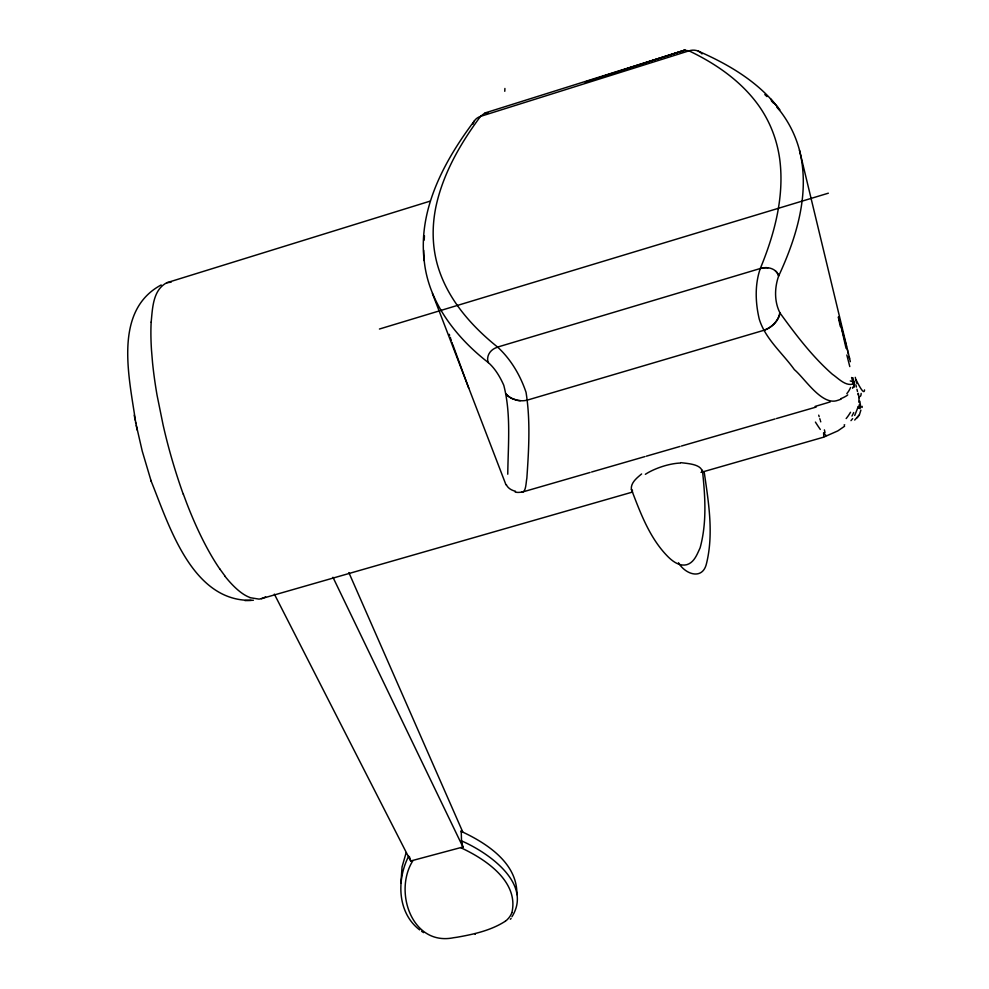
<?xml version="1.0" encoding="UTF-8"?>
<svg xmlns="http://www.w3.org/2000/svg" width="989" height="989" viewBox="0 0 989 989"><rect width="100%" height="100%" fill="white"/><g stroke="black" fill="none" stroke-linecap="round" stroke-linejoin="round"><path stroke-width="1.48" d="M461.801 842.912A7.825 1.595 75.6 0 0 463.075 846.967L410.818 860.962A7.158 4.648 -27.2 0 0 412.92 860.653C393.325 891.398 411.906 946.436 453.753 937.696A87.353 62.888 -2.2 0 0 457.252 937.201C473.818 934.271 490.89 930.501 505.206 921.303M858.996 397.677L858.267 393.288M424.207 240.104L424.429 235.716M151.169 322.13C152.541 308.271 152.838 290.061 166.733 282.755L430.079 201.15M838.437 316.987L839.822 321.623M516.851 894.612C517.692 863.162 486.539 843.061 461.245 831.39L461.517 840.885A3.029 0.618 75.6 0 0 461.64 841.948L461.826 842.912M507.765 474.213C508.099 444.803 511.189 413.909 503.772 385.253C500.051 376.908 495.266 368.724 488.356 362.604C453.506 335.642 423.762 296.168 423.7 250.341M859.095 398.06L858.773 402.177M860.887 410.138L859.392 414.861L854.694 420.041M776.946 107.306L780.704 111.72A611.771 258.599 -23.5 0 1 799.483 150.217C810.238 192.966 796.677 237.249 778.652 276.018C774.449 287.787 774.189 301.979 780.136 313.192C778.331 321.178 771.692 327.73 764.015 330.264L527.496 400.063A18.408 15.428 -26.5 0 1 520.338 400.681A24.601 20.584 -26.4 0 1 515.813 399.952A24.688 20.571 -26 0 0 520.362 400.669M858.032 406.566L857.871 407.27M857.648 408.123L854.706 415.479M853.903 386.452L854.298 384.709A2.497 0.668 -81.6 0 0 854.36 383.559L854.323 383.027M854.113 382.298L852.852 377.662M854.137 382.211L854.15 382.187A5.699 1.397 -82.4 0 1 854.348 382.978M406.12 852.802L402.053 866.92L400.916 882.954M511.906 912.624C519.138 881.409 485.08 858.934 460.973 847.808A7.158 4.685 -25.9 0 0 463.075 846.992M823.825 436.841L823.59 432.749A180.047 8.073 67.4 0 0 826.421 435.469M841.12 399.062L840.18 399.482A49.734 40.673 65.6 0 1 837.646 400.372C821.933 406.207 804.737 378.231 794.39 369.676C782.62 353.16 765.301 339.004 759.243 319.076C755.361 302.609 754.706 284.671 760.294 268.514C774.449 234.232 784.524 196.873 779.777 159.538A691.373 286.464 -24.5 0 0 759.329 106.478C741.849 81.58 716.172 63.815 689.012 50.847L684.413 50.241L585.154 82.099L685.229 50.068L484.969 112.969L480.506 116.393C460.478 143.43 443.109 173.347 435.964 206.54A689.11 282.038 -12.6 0 0 437.274 264.224C446.707 298.048 470.702 325.517 497.603 347.077C510.843 359.23 520.338 375.363 526.037 392.324C530.561 420.523 528.806 449.748 526.853 478.182C525.95 482.212 526.16 492.559 521.759 492.188M408.717 856.128C396.552 879.58 397.232 912.748 419.645 929.883M702.227 471.246C700.657 464.076 687.491 463.569 680.828 462.654M474.436 120.819C444.407 160.675 418.124 209.062 424.157 260.639M852.654 418.644L850.985 420.634M857.129 417.815L859.392 414.861M511.931 916.766C532.997 883.375 487.812 852.246 461.517 840.885M682.126 51.824L684.153 50.328M510.373 919.226L511.115 918.509M847.746 394.895L846.905 395.575A45.766 37.137 45.8 0 1 840.885 398.641M641.614 473.954C637.04 477.798 630.71 482.644 631.341 489.234C640.464 513.081 649.798 538.498 668.168 556.894C672.965 561.616 679.666 566.524 686.823 564.694C694.352 562.395 697.06 554.31 700.101 547.881C707.024 522.6 705.182 496.021 702.425 470.282M844.594 426.234L837.831 430.895L823.503 437.212L701.003 472.396M852.802 384.078C845.236 386.229 838.165 378.157 832.404 374.275C812.216 356.497 795.885 334.863 780.136 313.192M161.182 284.956C112.103 311.263 129.769 379.43 135.827 423.44M844.693 424.813L844.062 425.01M480.506 116.393L689.012 50.847A13.426 12.56 -35.3 0 1 698.358 51.156C728.51 64.347 758.031 81.63 778.43 108.073M379.43 329.028L828.349 193.189M497.603 347.077L760.294 268.514A17.382 15.218 -22.5 0 1 768.033 267.796A15.762 13.809 -22.6 0 1 772.001 268.823A14.341 12.56 -22.7 0 1 775.277 270.776L775.401 270.887A13.005 11.398 -22.8 0 1 778.664 276.018A12.981 11.373 -22.8 0 0 775.388 270.887M522.909 491.892L590.124 472.445M591.583 472.025L644.902 456.597M646.299 456.201L680.012 446.447M681.421 446.039L775.092 418.94M776.476 418.545L816.16 407.06M261.417 598.654L632.626 492.028M166.733 282.755L171.122 282.174M485.29 112.87L487.997 112.709M859.948 408.692L860.739 407.072L859.849 401.2M150.921 480.394L151.206 481.284C169.23 525.839 192.496 603.451 253.407 600.261M244.963 600.595L251.119 600.36M249.97 597.665L258.933 599.099A203.363 54.815 71.8 0 0 265.584 596.8M632.503 490.507L631.415 489.419M421.611 931.317L423.638 932.627M764.806 94.548L766.982 96.601M678.466 562.729C685.426 574.572 702.87 580.481 706.579 563.211C713.835 533.232 708.507 501.992 704.193 471.963M770.53 98.789L779.913 109.816M771.321 100.68L773.2 102.893M224.998 576.055L219.743 568.873M274.361 594.117L410.818 861.32M332.959 577.279L463.087 847.35M348.87 572.594L462.605 831.638A7.133 4.661 -25.8 0 0 461.171 831.811M432.391 293.436L505.972 484.82M468.712 388.096L452.715 344.444M183.361 494.179L186.501 502.61A135.691 37.199 72.3 0 0 219.756 568.935M452.01 342.392L452.356 343.418M450.972 339.338L451.318 340.352M450.292 337.336L450.625 338.337M449.29 334.344L449.624 335.333M151.206 481.284L142.243 451.132L135.555 422.08M818.707 415.157L819.189 416.703M819.794 418.681L820.215 420.078M820.487 420.98L820.746 421.858M838.66 317.543L846.51 346.41M849.798 366.585L846.844 355.002M847.066 348.548L847.61 350.712M847.993 352.245L848.389 353.79M849.168 356.893L849.551 358.451M855.287 377.328L856.672 383.275M799.483 150.217L850.355 361.665M855.893 384.808L856.425 387.033M856.956 389.27L857.488 391.533M858.019 393.807L858.304 394.994M840.291 326.432L839.958 324.825A17.233 0.902 78.4 0 1 838.548 318.001M137.211 430.116L136.259 425.53M134.232 415.207L135.172 420.14M838.598 318.124L838.437 317.086M249.933 597.48A167.784 45.519 72.1 0 1 225.035 576.352M183.262 494.253A166.313 44.888 72.3 0 1 163.074 424.825L157.066 395.266A197.788 52.59 72.4 0 1 152.541 362.629L151.478 349.871A195.76 52.071 72.4 0 1 151.169 322.117M779.728 313.167A23.34 19.496 -17.1 0 1 764.003 330.227M760.294 268.526A17.209 15.07 -22.5 0 1 768.033 267.796M488.207 362.642A13.933 12.276 -3.5 0 1 497.652 347.201M473.855 121.709A11.497 10.966 -0.2 0 1 480.518 116.418M702.017 53.95A10.397 9.729 -35.7 0 0 701.09 52.986L700.991 52.887A11.46 10.731 -35.6 0 0 698.345 51.205M472.927 124.157A10.928 10.422 -0.1 0 1 473.879 121.721M862.148 406.318A155.458 6.453 70.2 0 1 862.124 407.48M515.541 491.286A20.126 12.585 -12.9 0 1 506.368 484.709M521.648 492.065A10.644 6.144 -11 0 1 515.207 492.114M830.278 401.868A40.969 1.718 -16.1 0 1 815.109 406.405M824.393 429.869A157.066 3.597 70.5 0 1 825.011 432.762M645.347 474.3A29.04 9.766 -18.5 0 1 680.333 463.05M702.289 471.259A92.793 11.275 11.4 0 1 701.893 471.827M853.68 386.217A8.604 4.166 -83.7 0 1 853.309 387.255M853.124 387.107A13.327 7.702 -88 0 1 852.592 388.294M850.614 387.453A29.991 21.943 77.6 0 1 846.844 393.585M850.515 412.277A112.4 29.583 -84.8 0 1 846.164 418.557M853.692 412.537A92.162 29.274 82.3 0 1 851.949 416.048M857.92 407.493A59.068 21.61 74.3 0 1 857.71 408.247M859.49 405.947A43.083 14.699 76.8 0 1 858.848 408.358M859.453 404.353A24.873 6.218 83.7 0 1 859.095 406.046M846.09 348.375A74.954 3.894 78.5 0 1 840.551 323.663M854.508 387.008A101.212 5.86 78.3 0 1 851.578 377.501M820.301 429.449A206.701 9.742 63.7 0 1 815.406 422.08M861.159 393.412A148.016 12.523 67 0 1 859.639 396.577M864.522 389.901A123.526 7.64 70.6 0 1 856.078 379.801M853.556 381.754A364.335 32.18 50.2 0 1 850.256 380.926M504.909 88.466A435.778 2.188 -87.2 0 1 504.773 91.297M475.252 934.321A4.488 0.927 76.2 0 1 474.868 933.641M511.882 912.624A27.581 19.582 -3.4 0 1 505.292 921.352M461.146 830.785A5.786 1.174 75.6 0 1 462.456 831.576M410.831 860.937A7.801 1.805 75.8 0 1 409.533 856.907M506.22 394.277A23.007 19.261 -26.5 0 0 515.862 399.828A22.883 19.088 -25.9 0 1 506.244 394.265"/></g></svg>
